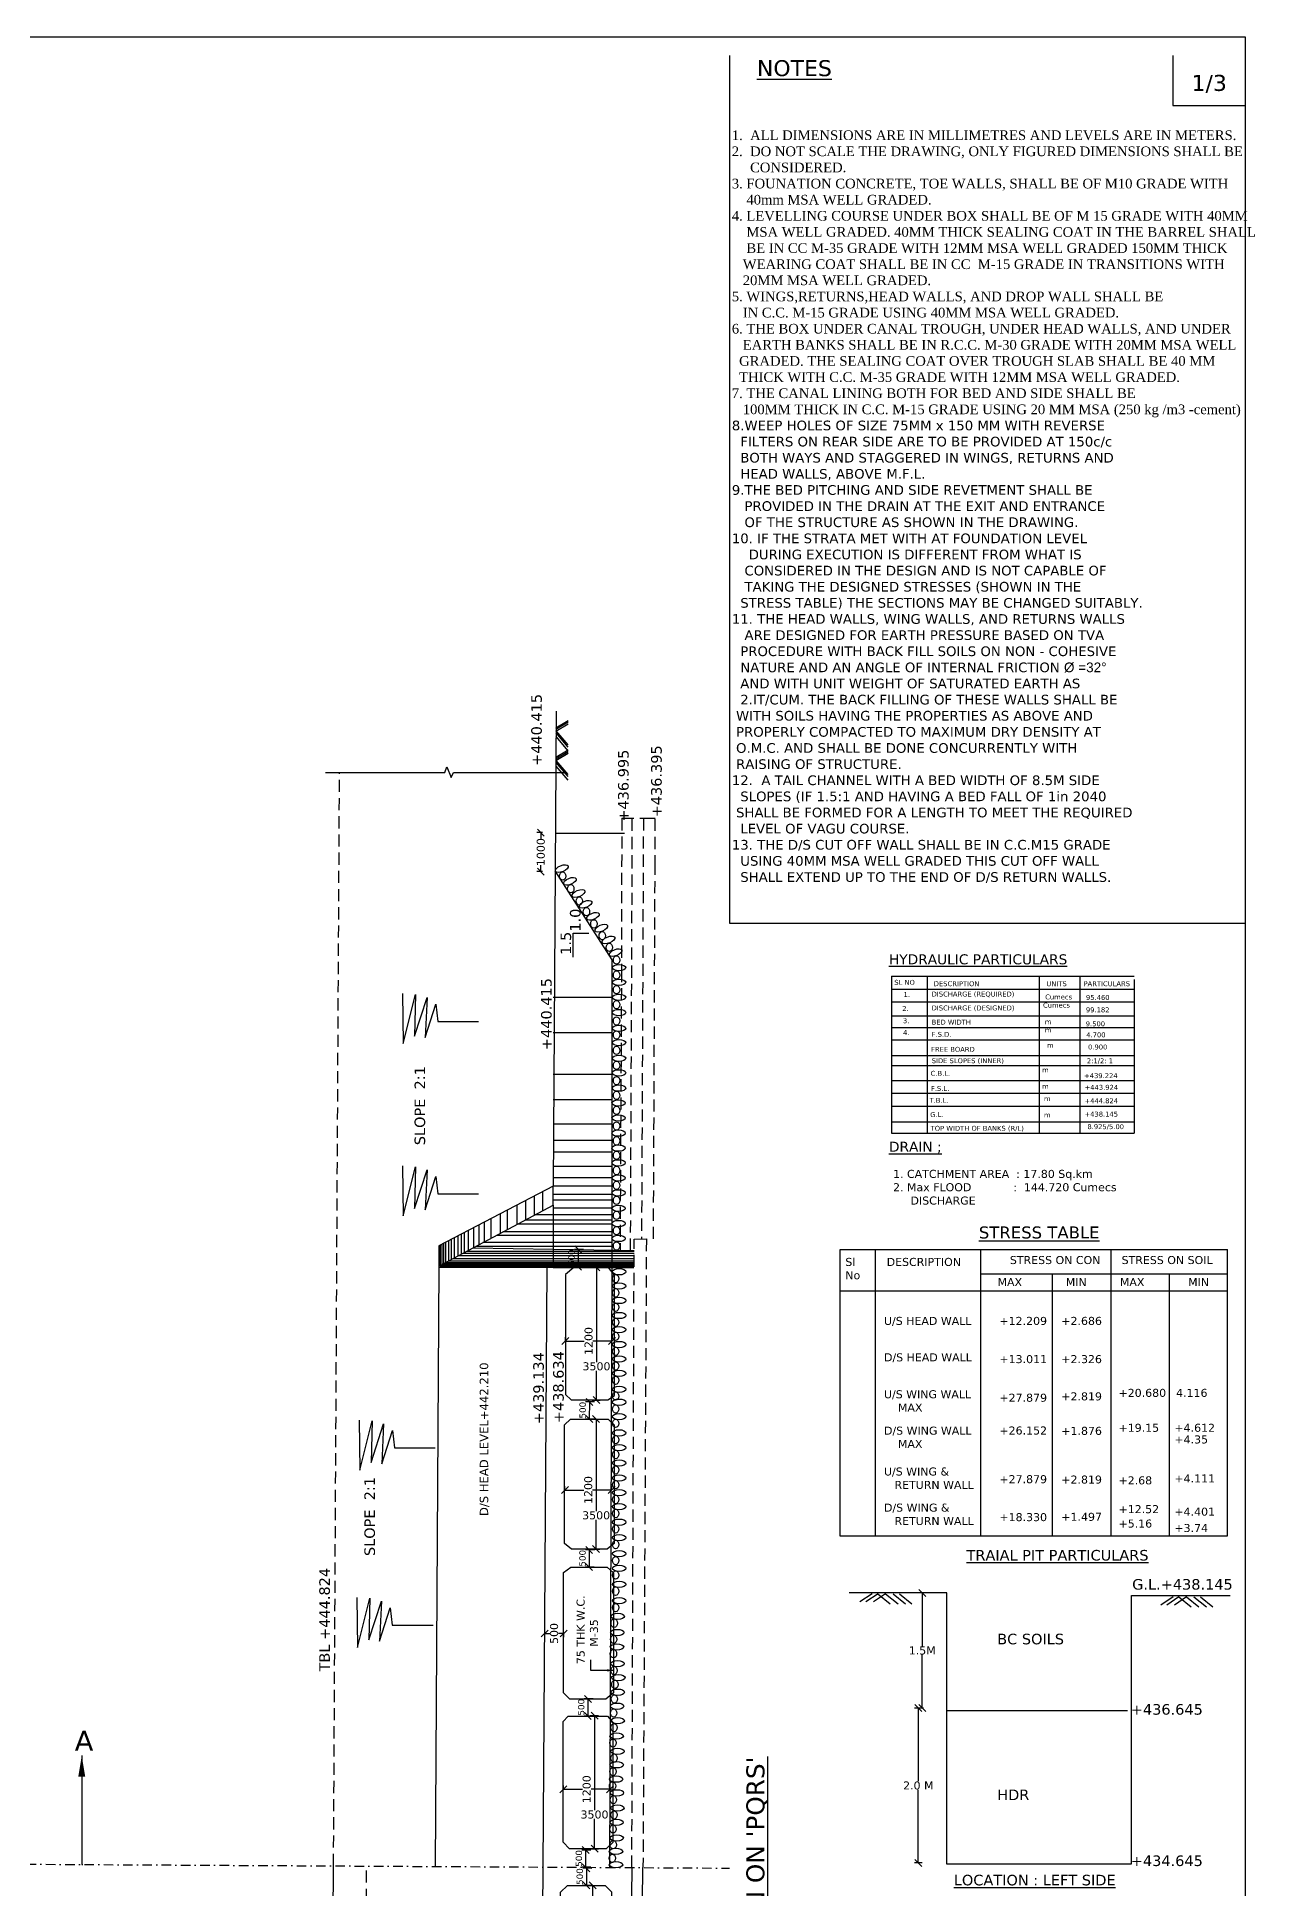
# Model space of a CAD drawing. Header units: inches. Extents: x 158 to 3095, y 377 to 1940.
# Drawn here: x 2458 to 3095, y 970 to 1940 of the extents above; entities that cross this region are included whole.
import ezdxf

# ---------------------------------------------------------------- set-up
doc = ezdxf.new("R2010")
doc.units = ezdxf.units.IN
doc.header["$MEASUREMENT"] = 0
doc.linetypes.add('DASHDOT', pattern=[1, 0.5, -0.25, 0, -0.25])
doc.linetypes.add('HIDDEN', pattern=[9.525, 6.35, -3.175])
for name, color, linetype in [('DIMENSION', 7, 'Continuous'), ('DRAWING', 50, 'Continuous'), ('TEXT', 7, 'Continuous')]:
    doc.layers.add(name, color=color, linetype=linetype)
doc.styles.get("Standard").update_dxf_attribs({"font": 'verdana.ttf', "height": 4.1875})
doc.dimstyles.get("Standard").update_dxf_attribs({"dimtxt": 4.055, "dimasz": 3.625, "dimexe": 1.9925, "dimexo": 0.0625, "dimgap": 0.09, "dimtad": 0, "dimtih": 1, "dimtoh": 1, "dimdec": 0, "dimzin": 0, "dimdsep": 46, "dimtxsty": 'Standard', "dimblk": 'OBLIQUE', "dimcen": 0.09, "dimadec": 0, "dimazin": 0, "dimtfac": 1, "dimtdec": 0, "dimtofl": 0, "dimtmove": 0, "dimatfit": 3, "dimfxl": 1, "dimtolj": 1, "dimtzin": 0, "dimarcsym": 0})

# ---------------------------------------------------------------- blocks, each defined once
blk = doc.blocks.new('_Oblique')
at = {"color": 0, "linetype": 'ByBlock', "lineweight": -2}
blk.add_line((-0.5, -0.5), (0.5, 0.5), dxfattribs=at)
blk = doc.blocks.new('*D97')
at = {"layer": 'Defpoints', "color": 0, "transparency": 16777216}
for p in [(2722.31, 1523.29), (2721.29, 1502.89), (2722.31, 1502.89)]:
    blk.add_point(p, dxfattribs=at)
at = {"layer": 'DIMENSION', "color": 0, "lineweight": -2, "transparency": 16777216}
for p, q in [((2722.25, 1523.29), (2719.29, 1523.29)), ((2721.29, 1523.29), (2721.29, 1519.92)), ((2722.25, 1502.89), (2719.29, 1502.89)), ((2721.29, 1502.89), (2721.29, 1506.26))]:
    blk.add_line(p, q, dxfattribs=at)
at = {"layer": 'DIMENSION', "color": 0, "lineweight": -2, "transparency": 16777216, "xscale": 3.625, "yscale": 3.625, "zscale": 3.625}
for p, rotation in [((2721.29, 1523.29), 90), ((2721.29, 1502.89), 270)]:
    blk.add_blockref('_Oblique', p, dxfattribs=dict(at, rotation=rotation))
at = {"layer": 'DIMENSION', "color": 0, "transparency": 16777216, "insert": (2721.29, 1513.09), "char_height": 4.188, "attachment_point": 5, "rotation": 90}
blk.add_mtext('\\A1;1000', dxfattribs=at)
blk = doc.blocks.new('*D110')
at = {"layer": 'Defpoints', "color": 0, "transparency": 16777216}
for p in [(2746.05, 972.31), (2748.39, 972.31), (2746.05, 902.69)]:
    blk.add_point(p, dxfattribs=at)
at = {"layer": 'DIMENSION', "color": 0, "lineweight": -2, "transparency": 16777216}
for p, q in [((2746.11, 972.31), (2750.38, 972.31)), ((2748.39, 972.31), (2748.39, 922.82)), ((2748.39, 902.69), (2748.39, 918.28)), ((2746.11, 902.69), (2750.38, 902.69))]:
    blk.add_line(p, q, dxfattribs=at)
at = {"layer": 'DIMENSION', "color": 0, "lineweight": -2, "transparency": 16777216, "xscale": 3.625, "yscale": 3.625, "zscale": 3.625}
for p, rotation in [((2748.39, 972.31), 90), ((2748.39, 902.69), 270)]:
    blk.add_blockref('_Oblique', p, dxfattribs=dict(at, rotation=rotation))
at = {"layer": 'DIMENSION', "color": 0, "transparency": 16777216, "insert": (2748.39, 920.55), "char_height": 4.188, "attachment_point": 5}
blk.add_mtext('\\A1;3500', dxfattribs=at)
blk = doc.blocks.new('*D111')
at = {"layer": 'Defpoints', "color": 0, "transparency": 16777216}
for p in [(2733.11, 1022.67), (2757.49, 1022.67), (2757.49, 1022.67)]:
    blk.add_point(p, dxfattribs=at)
at = {"layer": 'DIMENSION', "color": 0, "lineweight": -2, "transparency": 16777216}
for p, q in [((2733.11, 1022.73), (2733.11, 1024.66)), ((2733.11, 1022.67), (2743.03, 1022.67)), ((2757.49, 1022.67), (2747.57, 1022.67)), ((2757.49, 1022.73), (2757.49, 1024.66))]:
    blk.add_line(p, q, dxfattribs=at)
at = {"layer": 'DIMENSION', "color": 0, "lineweight": -2, "transparency": 16777216, "xscale": 3.625, "yscale": 3.625, "zscale": 3.625, "rotation": 180}
blk.add_blockref('_Oblique', (2733.11, 1022.67), dxfattribs=at)
at = {"layer": 'DIMENSION', "color": 0, "lineweight": -2, "transparency": 16777216, "xscale": 3.625, "yscale": 3.625, "zscale": 3.625}
blk.add_blockref('_Oblique', (2757.49, 1022.67), dxfattribs=at)
at = {"layer": 'DIMENSION', "color": 0, "transparency": 16777216, "insert": (2745.3, 1022.67), "char_height": 4.188, "attachment_point": 5, "rotation": 90}
blk.add_mtext('\\A1;1200', dxfattribs=at)
blk = doc.blocks.new('*D112')
at = {"layer": 'Defpoints', "color": 0, "transparency": 16777216}
for p in [(2747.07, 1061.17), (2749.41, 1061.17), (2747.07, 991.55)]:
    blk.add_point(p, dxfattribs=at)
at = {"layer": 'DIMENSION', "color": 0, "lineweight": -2, "transparency": 16777216}
for p, q in [((2747.13, 1061.17), (2751.4, 1061.17)), ((2749.41, 1061.17), (2749.41, 1011.68)), ((2749.41, 991.55), (2749.41, 1007.14)), ((2747.13, 991.55), (2751.4, 991.55))]:
    blk.add_line(p, q, dxfattribs=at)
at = {"layer": 'DIMENSION', "color": 0, "lineweight": -2, "transparency": 16777216, "xscale": 3.625, "yscale": 3.625, "zscale": 3.625}
for p, rotation in [((2749.41, 1061.17), 90), ((2749.41, 991.55), 270)]:
    blk.add_blockref('_Oblique', p, dxfattribs=dict(at, rotation=rotation))
at = {"layer": 'DIMENSION', "color": 0, "transparency": 16777216, "insert": (2749.41, 1009.41), "char_height": 4.188, "attachment_point": 5}
blk.add_mtext('\\A1;3500', dxfattribs=at)
blk = doc.blocks.new('*D113')
at = {"layer": 'Defpoints', "color": 0, "transparency": 16777216}
for p in [(2723.3, 1104.6), (2723.3, 1104.17), (2733.21, 1104.6)]:
    blk.add_point(p, dxfattribs=at)
at = {"layer": 'DIMENSION', "color": 0, "lineweight": -2, "transparency": 16777216}
for p, q in [((2723.3, 1104.53), (2723.3, 1102.17)), ((2723.3, 1104.17), (2725.98, 1104.17)), ((2733.21, 1104.17), (2730.52, 1104.17)), ((2733.21, 1104.53), (2733.21, 1102.17))]:
    blk.add_line(p, q, dxfattribs=at)
at = {"layer": 'DIMENSION', "color": 0, "lineweight": -2, "transparency": 16777216, "xscale": 3.625, "yscale": 3.625, "zscale": 3.625, "rotation": 180}
blk.add_blockref('_Oblique', (2723.3, 1104.17), dxfattribs=at)
at = {"layer": 'DIMENSION', "color": 0, "lineweight": -2, "transparency": 16777216, "xscale": 3.625, "yscale": 3.625, "zscale": 3.625}
blk.add_blockref('_Oblique', (2733.21, 1104.17), dxfattribs=at)
at = {"layer": 'DIMENSION', "color": 0, "transparency": 16777216, "insert": (2728.25, 1104.17), "char_height": 4.188, "attachment_point": 5, "rotation": 90}
blk.add_mtext('\\A1;500', dxfattribs=at)
blk = doc.blocks.new('*D114')
at = {"layer": 'Defpoints', "color": 0, "transparency": 16777216}
for p in [(2733.95, 1179.25), (2758.33, 1179.25), (2758.33, 1179.25)]:
    blk.add_point(p, dxfattribs=at)
at = {"layer": 'DIMENSION', "color": 0, "lineweight": -2, "transparency": 16777216}
for p, q in [((2733.95, 1179.31), (2733.95, 1181.24)), ((2733.95, 1179.25), (2743.87, 1179.25)), ((2758.33, 1179.25), (2748.41, 1179.25)), ((2758.33, 1179.31), (2758.33, 1181.24))]:
    blk.add_line(p, q, dxfattribs=at)
at = {"layer": 'DIMENSION', "color": 0, "lineweight": -2, "transparency": 16777216, "xscale": 3.625, "yscale": 3.625, "zscale": 3.625, "rotation": 180}
blk.add_blockref('_Oblique', (2733.95, 1179.25), dxfattribs=at)
at = {"layer": 'DIMENSION', "color": 0, "lineweight": -2, "transparency": 16777216, "xscale": 3.625, "yscale": 3.625, "zscale": 3.625}
blk.add_blockref('_Oblique', (2758.33, 1179.25), dxfattribs=at)
at = {"layer": 'DIMENSION', "color": 0, "transparency": 16777216, "insert": (2746.14, 1179.25), "char_height": 4.188, "attachment_point": 5, "rotation": 90}
blk.add_mtext('\\A1;1200', dxfattribs=at)
blk = doc.blocks.new('*D115')
at = {"layer": 'Defpoints', "color": 0, "transparency": 16777216}
for p in [(2747.9, 1216.38), (2750.24, 1216.38), (2747.9, 1148.37)]:
    blk.add_point(p, dxfattribs=at)
at = {"layer": 'DIMENSION', "color": 0, "lineweight": -2, "transparency": 16777216}
for p, q in [((2747.97, 1216.38), (2752.24, 1216.38)), ((2750.24, 1216.38), (2750.24, 1168.27)), ((2750.24, 1148.37), (2750.24, 1163.72)), ((2747.97, 1148.37), (2752.24, 1148.37))]:
    blk.add_line(p, q, dxfattribs=at)
at = {"layer": 'DIMENSION', "color": 0, "lineweight": -2, "transparency": 16777216, "xscale": 3.625, "yscale": 3.625, "zscale": 3.625}
for p, rotation in [((2750.24, 1216.38), 90), ((2750.24, 1148.37), 270)]:
    blk.add_blockref('_Oblique', p, dxfattribs=dict(at, rotation=rotation))
at = {"layer": 'DIMENSION', "color": 0, "transparency": 16777216, "insert": (2750.24, 1165.99), "char_height": 4.188, "attachment_point": 5}
blk.add_mtext('\\A1;3500', dxfattribs=at)
blk = doc.blocks.new('*D116')
at = {"layer": 'Defpoints', "color": 0, "transparency": 16777216}
for p in [(2734.13, 1257.23), (2758.51, 1257.23), (2758.51, 1257.23)]:
    blk.add_point(p, dxfattribs=at)
at = {"layer": 'DIMENSION', "color": 0, "lineweight": -2, "transparency": 16777216}
for p, q in [((2734.13, 1257.29), (2734.13, 1259.22)), ((2734.13, 1257.23), (2744.05, 1257.23)), ((2758.51, 1257.23), (2748.59, 1257.23)), ((2758.51, 1257.29), (2758.51, 1259.22))]:
    blk.add_line(p, q, dxfattribs=at)
at = {"layer": 'DIMENSION', "color": 0, "lineweight": -2, "transparency": 16777216, "xscale": 3.625, "yscale": 3.625, "zscale": 3.625, "rotation": 180}
blk.add_blockref('_Oblique', (2734.13, 1257.23), dxfattribs=at)
at = {"layer": 'DIMENSION', "color": 0, "lineweight": -2, "transparency": 16777216, "xscale": 3.625, "yscale": 3.625, "zscale": 3.625}
blk.add_blockref('_Oblique', (2758.51, 1257.23), dxfattribs=at)
at = {"layer": 'DIMENSION', "color": 0, "transparency": 16777216, "insert": (2746.32, 1257.23), "char_height": 4.188, "attachment_point": 5, "rotation": 90}
blk.add_mtext('\\A1;1200', dxfattribs=at)
blk = doc.blocks.new('*D117')
at = {"layer": 'Defpoints', "color": 0, "transparency": 16777216}
for p in [(2748.08, 1295.71), (2750.42, 1295.71), (2748.08, 1226.35)]:
    blk.add_point(p, dxfattribs=at)
at = {"layer": 'DIMENSION', "color": 0, "lineweight": -2, "transparency": 16777216}
for p, q in [((2748.14, 1295.71), (2752.42, 1295.71)), ((2750.42, 1295.71), (2750.42, 1246.24)), ((2750.42, 1226.35), (2750.42, 1241.7)), ((2748.14, 1226.35), (2752.42, 1226.35))]:
    blk.add_line(p, q, dxfattribs=at)
at = {"layer": 'DIMENSION', "color": 0, "lineweight": -2, "transparency": 16777216, "xscale": 3.625, "yscale": 3.625, "zscale": 3.625}
for p, rotation in [((2750.42, 1295.71), 90), ((2750.42, 1226.35), 270)]:
    blk.add_blockref('_Oblique', p, dxfattribs=dict(at, rotation=rotation))
at = {"layer": 'DIMENSION', "color": 0, "transparency": 16777216, "insert": (2750.42, 1243.97), "char_height": 4.188, "attachment_point": 5}
blk.add_mtext('\\A1;3500', dxfattribs=at)
blk = doc.blocks.new('*D122')
at = {"layer": 'Defpoints', "color": 0, "transparency": 16777216}
for p in [(2921.59, 1125.36), (2920.89, 1065.11), (2921.59, 1065.11)]:
    blk.add_point(p, dxfattribs=at)
at = {"layer": 'DIMENSION', "color": 0, "lineweight": -2, "transparency": 16777216}
for p, q in [((2921.53, 1125.36), (2918.9, 1125.36)), ((2920.89, 1125.36), (2920.89, 1097.47)), ((2920.89, 1065.11), (2920.89, 1093)), ((2921.53, 1065.11), (2918.9, 1065.11))]:
    blk.add_line(p, q, dxfattribs=at)
at = {"layer": 'DIMENSION', "color": 0, "lineweight": -2, "transparency": 16777216, "xscale": 3.625, "yscale": 3.625, "zscale": 3.625}
for p, rotation in [((2920.89, 1125.36), 90), ((2920.89, 1065.11), 270)]:
    blk.add_blockref('_Oblique', p, dxfattribs=dict(at, rotation=rotation))
at = {"layer": 'DIMENSION', "color": 0, "transparency": 16777216, "insert": (2920.89, 1095.24), "char_height": 4.188, "attachment_point": 5}
blk.add_mtext('\\A1;1.5M', dxfattribs=at)
blk = doc.blocks.new('*D123')
at = {"layer": 'Defpoints', "color": 0, "transparency": 16777216}
for p in [(2920.89, 1065.11), (2918.84, 984.09), (2920.89, 984.09)]:
    blk.add_point(p, dxfattribs=at)
at = {"layer": 'DIMENSION', "color": 0, "lineweight": -2, "transparency": 16777216}
for p, q in [((2920.83, 1065.11), (2916.85, 1065.11)), ((2918.84, 1065.11), (2918.84, 1026.87)), ((2918.84, 984.09), (2918.84, 1022.33)), ((2920.83, 984.09), (2916.85, 984.09))]:
    blk.add_line(p, q, dxfattribs=at)
at = {"layer": 'DIMENSION', "color": 0, "lineweight": -2, "transparency": 16777216, "xscale": 3.625, "yscale": 3.625, "zscale": 3.625}
for p, rotation in [((2918.84, 1065.11), 90), ((2918.84, 984.09), 270)]:
    blk.add_blockref('_Oblique', p, dxfattribs=dict(at, rotation=rotation))
at = {"layer": 'DIMENSION', "color": 0, "transparency": 16777216, "insert": (2918.84, 1024.6), "char_height": 4.188, "attachment_point": 5}
blk.add_mtext('\\A1;2.0 M', dxfattribs=at)

msp = doc.modelspace()

# ---------------------------------------------------------------- linework, layer by layer
at = {"layer": 'DIMENSION'}
for p, q in [((2743.57, 1305.12), (2738.85, 1305.16)), ((2740.85, 1305.14), (2740.77, 1296.18)), ((2877.98, 1155.11), (2877.98, 1305.11)), ((2877.98, 1305.11), (3080.67, 1305.11)), ((3080.51, 1305.11), (3080.51, 1155.11)), ((2743.49, 1296.16), (2738.78, 1296.2)), ((2951.39, 1292.33), (3080.67, 1292.33)), ((2877.78, 1283.51), (3080.3, 1283.51)), ((2749.46, 1225.34), (2744.75, 1225.38)), ((2746.74, 1225.36), (2746.66, 1216.41)), ((2749.38, 1216.38), (2744.67, 1216.42)), ((3080.51, 1155.11), (2877.98, 1155.11)), ((2749.33, 1147.85), (2744.62, 1147.89)), ((2746.62, 1148.37), (2746.54, 1138.91)), ((2749.26, 1138.89), (2744.55, 1138.93)), ((2748.69, 1069.89), (2743.97, 1069.93)), ((2745.97, 1069.92), (2745.89, 1060.96)), ((2748.61, 1060.93), (2743.9, 1060.97)), ((2747.47, 990.77), (2742.75, 990.81)), ((2744.74, 990.8), (2744.67, 981.84)), ((2747.39, 981.81), (2742.68, 981.85)), ((2747.93, 981.26), (2743.22, 981.3)), ((2745.21, 981.29), (2745.13, 972.33)), ((2747.85, 972.31), (2743.14, 972.35))]:
    msp.add_line(p, q, dxfattribs=at)
at = {"layer": 'DIMENSION', "ltscale": 0.02}
for points in [[(2904.72, 1448.21), (3031.75, 1448.21)], [(2904.72, 1448.21), (2904.72, 1365.95)], [(2923.45, 1448.21), (2923.45, 1365.95)], [(2982.02, 1448.21), (2982.02, 1365.57)], [(3003.39, 1447.68), (3003.39, 1365.57)], [(3031.77, 1446.35), (3031.77, 1365.95)], [(2904.72, 1441.3), (3031.74, 1441.3)], [(2904.72, 1434.76), (3031.73, 1434.76)], [(2904.72, 1427.48), (3031.72, 1427.48)], [(2904.72, 1421.32), (3031.71, 1421.32)], [(2904.72, 1414.79), (3031.7, 1414.79)], [(2904.72, 1406.69), (3031.69, 1406.69)], [(2904.72, 1401.46), (3031.68, 1401.46)], [(2904.72, 1393.62), (3031.67, 1393.62)], [(2904.72, 1386.9), (3031.66, 1386.9)], [(2904.72, 1380.18), (3031.65, 1380.18)], [(2904.72, 1371.92), (3031.63, 1371.92)], [(2904.72, 1365.95), (3031.77, 1365.95)]]:
    msp.add_lwpolyline(points, dxfattribs=at)
at = {"layer": 'DIMENSION'}
for points in [[(2896.24, 1305.11), (2896.24, 1155.11)], [(2951.39, 1305.11), (2951.39, 1155.11)], [(3019.58, 1305.11), (3019.58, 1155.11)], [(2988.9, 1292.33), (2988.9, 1155.11)], [(3050.06, 1292.33), (3050.06, 1155.11)]]:
    msp.add_lwpolyline(points, dxfattribs=at)
at = {"layer": 'DRAWING'}
msp.add_lwpolyline([(3090.11, 1939.61), (157.88, 1939.61), (157.88, 376.88), (3090.11, 376.88)], close=True, dxfattribs=at)
for points in [[(2820.02, 1930.01), (2820.02, 1475.9), (3090.11, 1475.9)], [(3051.98, 1930.01), (3051.98, 1903.73), (3090.11, 1903.73)], [(2729.4, 1586.91), (2727.68, 1338.34), (2667.99, 1306.96), (2667.99, 1296.45)], [(2729.22, 1578.16), (2735.66, 1582)], [(2729.22, 1577.36), (2735.66, 1581.21)], [(2729.22, 1576.44), (2735.66, 1580.29)], [(2729.14, 1576.54), (2735.46, 1569.14)], [(2729.14, 1575.47), (2735.46, 1568.07)], [(2729.14, 1573.51), (2735.46, 1566.11)], [(2729.14, 1561.07), (2735.46, 1553.67)], [(2729.22, 1562.69), (2735.66, 1566.54)], [(2729.22, 1561.89), (2735.66, 1565.74)], [(2729.22, 1560.97), (2735.66, 1564.82)], [(2608.65, 1554.74), (2670.04, 1554.74), (2671.14, 1554.74), (2672.17, 1557.65), (2674.36, 1552.14), (2675.61, 1554.74), (2734.75, 1554.74)], [(2729.14, 1560), (2735.46, 1552.6)], [(2729.14, 1558.04), (2735.46, 1550.64)], [(2728.96, 1522.91), (2765.13, 1522.91)], [(2774.98, 1530.82), (2781.09, 1530.82)], [(2727.68, 1295.71), (2758.7, 1295.71), (2758.7, 1456.76), (2728.83, 1503.25)], [(2738.17, 1458.11), (2738.17, 1470.59), (2746.43, 1470.59)], [(2648.93, 1439.04), (2649.2, 1412.88), (2655.68, 1438.62), (2655.13, 1416.74), (2661.75, 1436.97), (2660.78, 1416.05), (2666.29, 1433.53), (2667.4, 1424.44), (2688.76, 1424.44)], [(2758.34, 1437.01), (2727.68, 1437.01)], [(2758.34, 1418.58), (2727.68, 1418.58)], [(2758.7, 1396.62), (2727.68, 1396.62)], [(2758.34, 1383.36), (2727.68, 1383.36)], [(2758.34, 1370.74), (2727.68, 1370.74)], [(2758.34, 1362.21), (2727.68, 1362.21)], [(2648.93, 1348.86), (2649.2, 1322.7), (2655.68, 1348.44), (2655.13, 1326.56), (2661.75, 1346.79), (2660.78, 1325.87), (2666.29, 1343.35), (2667.4, 1334.27), (2688.76, 1334.27)], [(2758.34, 1356.08), (2727.68, 1356.08)], [(2758.34, 1348.47), (2727.68, 1348.47)], [(2667.99, 1296.45), (2727.68, 1328.34), (2727.68, 1338.34)], [(2758.34, 1342.55), (2727.68, 1342.55)], [(2758.34, 1338.33), (2727.68, 1338.33)], [(2727.68, 1328.34), (2727.68, 1295.71), (2667.99, 1295.71)], [(2708.74, 1328.38), (2708.74, 1318.22)], [(2713.31, 1330.78), (2713.31, 1320.66)], [(2717.87, 1333.18), (2717.87, 1323.1)], [(2722.1, 1335.4), (2722.1, 1325.36)], [(2758.34, 1333.82), (2727.68, 1333.82)], [(2758.34, 1330.88), (2727.68, 1330.88)], [(2691.72, 1319.44), (2691.72, 1309.13)], [(2695.2, 1321.26), (2695.2, 1310.98)], [(2700.07, 1323.82), (2700.07, 1313.59)], [(2703.72, 1325.74), (2703.72, 1315.54)], [(2758.34, 1318.42), (2709.11, 1318.42)], [(2758.34, 1320.43), (2712.88, 1320.43)], [(2758.34, 1323.22), (2718.09, 1323.22)], [(2758.34, 1326.7), (2727.68, 1326.7)], [(2671.43, 1308.77), (2671.43, 1298.29)], [(2672.95, 1309.57), (2672.95, 1299.1)], [(2674.42, 1310.35), (2674.42, 1299.89)], [(2675.97, 1311.16), (2675.97, 1300.71)], [(2677.85, 1312.15), (2677.85, 1301.72)], [(2679.66, 1313.1), (2679.66, 1302.68)], [(2681.11, 1313.86), (2681.11, 1303.46)], [(2683.24, 1314.98), (2683.24, 1304.59)], [(2686.05, 1316.46), (2686.05, 1306.1)], [(2688.83, 1317.92), (2688.83, 1307.58)], [(2758.34, 1308.73), (2690.97, 1308.73)], [(2758.34, 1312.52), (2698.08, 1312.52)], [(2758.34, 1314.32), (2701.44, 1314.32)], [(2668.55, 1307.26), (2668.55, 1296.75)], [(2669.46, 1307.73), (2669.46, 1297.23)], [(2670.29, 1308.17), (2670.29, 1297.68)], [(2673.26, 1299.26), (2770.1, 1299.26)], [(2675.37, 1300.39), (2770.1, 1300.39)], [(2678.42, 1302.02), (2770.1, 1302.02)], [(2680.66, 1303.22), (2770.1, 1303.22)], [(2682.58, 1304.24), (2770.1, 1304.24)], [(2685.76, 1305.94), (2770.13, 1304.6)], [(2758.34, 1306.73), (2687.23, 1306.73)], [(2667.99, 1296.45), (2666.01, 982.25)], [(2668.55, 1296.33), (2770.1, 1296.33)], [(2668.86, 1296.91), (2770.1, 1296.91)], [(2670.21, 1297.63), (2770.1, 1297.63)], [(2671.48, 1298.31), (2770.1, 1298.31)], [(2720.13, 659.03), (2722.56, 981.81), (2724.54, 1295.71)], [(2738.51, 1295.71), (2734.21, 1292.01), (2734.21, 1229.22), (2737.14, 1226.36), (2756.38, 1226.36), (2759.9, 1228.78), (2759.9, 1291.77), (2756.78, 1295.71)], [(2757.34, 981.74), (2758.7, 1295.71)], [(2758.7, 1295.71), (2769.93, 1295.71)], [(2626.25, 1215.87), (2626.52, 1189.71), (2633, 1215.46), (2632.45, 1193.57), (2639.06, 1213.81), (2638.1, 1192.88), (2643.61, 1210.36), (2644.72, 1201.28), (2666.08, 1201.28)], [(2736.81, 1216.38), (2756.57, 1216.38), (2759.65, 1213.3), (2759.65, 1151.19), (2756.1, 1148.37), (2737.3, 1148.37), (2733.69, 1151.26), (2733.69, 1213.28), (2736.81, 1216.38)], [(2737.07, 1138.89), (2756.05, 1138.89), (2759.39, 1135.84), (2759.39, 1073.04), (2755.28, 1069.76), (2736.48, 1069.76), (2733.21, 1073.18), (2733.21, 1136.02), (2737.07, 1138.89)], [(2933.71, 983.71), (2933.71, 1125.39), (2882.58, 1125.39)], [(2894.66, 1124.95), (2888.26, 1120.65)], [(2897.75, 1124.95), (2891.35, 1120.65)], [(2901.74, 1124.95), (2895.34, 1120.65)], [(2897.67, 1124.95), (2904.18, 1119.67)], [(2901.72, 1124.95), (2908.22, 1119.67)], [(2905.59, 1124.95), (2912.09, 1119.67)], [(2908.96, 1124.95), (2915.46, 1119.67)], [(2625.11, 1123.07), (2625.38, 1096.92), (2631.86, 1122.66), (2631.31, 1100.77), (2637.92, 1121.01), (2636.96, 1100.08), (2642.47, 1117.57), (2643.57, 1108.48), (2664.93, 1108.48)], [(2933.65, 983.69), (3030.31, 983.69), (3030.31, 1064.17), (3030.31, 1124.08), (3082, 1124.08)], [(3052.14, 1123.37), (3045.74, 1119.07)], [(3055.23, 1123.37), (3048.83, 1119.07)], [(3059.21, 1123.37), (3052.81, 1119.07)], [(3055.15, 1123.37), (3061.65, 1118.09)], [(3059.2, 1123.37), (3065.7, 1118.09)], [(3063.07, 1123.37), (3069.57, 1118.09)], [(3066.43, 1123.37), (3072.93, 1118.09)], [(2735.64, 1060.93), (2756.19, 1060.93), (2758.94, 1057.62), (2758.94, 994.73), (2755.41, 991.55), (2736.38, 991.55), (2732.93, 994.91), (2732.93, 1058.08), (2735.64, 1060.93)], [(2933.71, 1063.79), (3028.21, 1063.79)], [(2610.33, 600.75), (2612.85, 982.57)], [(2768.94, 981.68), (2767.55, 863.64), (2766.23, 652.57)], [(2766.23, 652.57), (2772.39, 652.57), (2773.37, 839.06), (2774.76, 981.65)], [(2735.27, 972.31), (2755.04, 972.31), (2758.24, 969.03), (2758.24, 906.22), (2754.51, 902.62), (2735.67, 902.62), (2731.62, 906.12), (2731.62, 968.84), (2735.27, 972.31)]]:
    msp.add_lwpolyline(points, dxfattribs=at)
at = {"layer": 'DRAWING', "linetype": 'HIDDEN'}
for points in [[(2612.85, 982.57), (2615.96, 1554.62)], [(2763.65, 1530.82), (2763.51, 1451.36), (2762.74, 1304.71)], [(2763.65, 1530.82), (2774.98, 1530.82), (2774, 1310.6)], [(2768.25, 1304.47), (2769.1, 1505.17), (2769.1, 1530.82)], [(2780.27, 1310.63), (2781.09, 1505.17), (2781.09, 1530.82)], [(2768.94, 981.68), (2770.15, 1310.56), (2776.53, 1310.63), (2774.76, 981.65)], [(2628.23, 659.48), (2630.16, 982.45)]]:
    msp.add_lwpolyline(points, dxfattribs=at)
at = {"layer": 'DRAWING', "linetype": 'DASHDOT', "ltscale": 10}
msp.add_lwpolyline([(203.41, 988.7), (553.8, 988.49), (1457.38, 987.85), (2179.49, 984.97), (2819.95, 981.39)], dxfattribs=at)
at = {"layer": 'DRAWING'}
for centre, major_axis, ratio in [((2732.3, 1504.45), (-3.25, -1.37), 0.469958), ((2732.78, 1500.51), (0, 2.19), 0.754395), ((2736.52, 1497.8), (-3.25, -1.37), 0.469958), ((2737, 1493.87), (0, 2.19), 0.754395), ((2741.02, 1491.44), (-3.25, -1.37), 0.469958), ((2741.5, 1487.5), (0, 2.19), 0.754395), ((2744.71, 1485.78), (-3.25, -1.37), 0.469958), ((2745.19, 1481.84), (0, 2.19), 0.754395), ((2748.57, 1479.47), (-3.25, -1.37), 0.469958), ((2749.06, 1475.53), (0, 2.19), 0.754395), ((2752.95, 1473.27), (-3.25, -1.37), 0.469958), ((2753.44, 1469.33), (0, 2.19), 0.754395), ((2756.71, 1467.12), (-3.25, -1.37), 0.469958), ((2757.19, 1463.18), (0, 2.19), 0.754395), ((2760.44, 1460.49), (-3.25, -1.37), 0.469958), ((2762.22, 1452.61), (-3.52, 0), 0.469958), ((2760.93, 1456.56), (0, 2.19), 0.754395), ((2762.22, 1444.96), (-3.52, 0), 0.469958), ((2760.93, 1448.71), (0, 2.19), 0.754395), ((2762.22, 1437.08), (-3.52, 0), 0.469958), ((2760.93, 1441.06), (0, 2.19), 0.754395), ((2760.93, 1433.26), (0, 2.19), 0.754395), ((2762.22, 1429.11), (-3.52, 0), 0.469958), ((2760.93, 1424.73), (0, 2.19), 0.754395), ((2762.22, 1420.82), (-3.52, 0), 0.469958), ((2762.22, 1413.4), (-3.52, 0), 0.469958), ((2760.93, 1417.43), (0, 2.19), 0.754395), ((2762.22, 1405.18), (-3.52, 0), 0.469958), ((2760.93, 1409.3), (0, 2.19), 0.754395), ((2762.22, 1397.56), (-3.52, 0), 0.469958), ((2760.93, 1401.43), (0, 2.19), 0.754395), ((2760.93, 1393.54), (0, 2.19), 0.754395), ((2762.22, 1389.58), (-3.52, 0), 0.469958), ((2760.93, 1385.78), (0, 2.19), 0.754395), ((2761.98, 1381.82), (-3.52, 0), 0.469958), ((2760.93, 1377.91), (0, 2.19), 0.754395), ((2761.98, 1373.96), (-3.52, 0), 0.469958), ((2761.98, 1366), (-3.52, 0), 0.469958), ((2760.93, 1369.79), (0, 2.19), 0.754395), ((2761.98, 1358.18), (-3.52, 0), 0.469958), ((2760.93, 1361.99), (0, 2.19), 0.754395), ((2761.98, 1350.45), (-3.52, 0), 0.469958), ((2760.93, 1354.33), (0, 2.19), 0.754395), ((2760.93, 1346.45), (0, 2.19), 0.754395), ((2761.98, 1342.55), (-3.52, 0), 0.469958), ((2760.93, 1338.68), (0, 2.19), 0.754395), ((2761.98, 1334.76), (-3.52, 0), 0.469958), ((2761.98, 1326.64), (-3.52, 0), 0.469958), ((2760.93, 1330.78), (0, 2.19), 0.754395), ((2761.98, 1318.69), (-3.52, 0), 0.469958), ((2760.93, 1322.96), (0, 2.19), 0.754395), ((2761.98, 1310.89), (-3.52, 0), 0.469958), ((2760.93, 1314.92), (0, 2.19), 0.754395), ((2760.93, 1306.98), (0, 2.19), 0.754395), ((2762.29, 1293.47), (-3.52, 0), 0.469958), ((2760.45, 1289.9), (0, 2.19), 0.754395), ((2762.29, 1286.01), (-3.52, 0), 0.469958), ((2762.29, 1278.45), (-3.52, 0), 0.469958), ((2760.45, 1282.44), (0, 2.19), 0.754395), ((2762.29, 1270.58), (-3.52, 0), 0.469958), ((2760.45, 1274.88), (0, 2.19), 0.754395), ((2762.29, 1263.2), (-3.52, 0), 0.469958), ((2760.45, 1267.01), (0, 2.19), 0.754395), ((2760.45, 1259.63), (0, 2.19), 0.754395), ((2762.29, 1255.38), (-3.52, 0), 0.469958), ((2760.45, 1251.82), (0, 2.19), 0.754395), ((2762.29, 1247.77), (-3.52, 0), 0.469958), ((2762.29, 1240.27), (-3.52, 0), 0.469958), ((2760.45, 1244.21), (0, 2.19), 0.754395), ((2762.29, 1231.96), (-3.52, 0), 0.469958), ((2760.45, 1236.7), (0, 2.19), 0.754395), ((2762.29, 1225.21), (-3.52, 0), 0.469958), ((2760.45, 1228.39), (0, 2.19), 0.754395), ((2760.45, 1221.64), (0, 2.19), 0.754395), ((2762.29, 1217.68), (-3.52, 0), 0.469958), ((2760.45, 1214.12), (0, 2.19), 0.754395), ((2762.29, 1209.14), (-3.52, 0), 0.469958), ((2762.29, 1201.4), (-3.52, 0), 0.469958), ((2760.45, 1205.57), (0, 2.19), 0.754395), ((2762.29, 1193.35), (-3.52, 0), 0.469958), ((2760.45, 1197.83), (0, 2.19), 0.754395), ((2762.29, 1185.55), (-3.52, 0), 0.469958), ((2760.45, 1189.78), (0, 2.19), 0.754395), ((2760.45, 1181.98), (0, 2.19), 0.754395), ((2762.29, 1177.85), (-3.52, 0), 0.469958), ((2760.45, 1174.28), (0, 2.19), 0.754395), ((2762.29, 1170.54), (-3.52, 0), 0.469958), ((2762.29, 1162.42), (-3.52, 0), 0.469958), ((2760.45, 1166.97), (0, 2.19), 0.754395), ((2762.29, 1154.31), (-3.52, 0), 0.469958), ((2760.45, 1158.86), (0, 2.19), 0.754395), ((2762.29, 1145.92), (-3.52, 0), 0.469958), ((2760.45, 1150.74), (0, 2.19), 0.754395), ((2760.45, 1142.35), (0, 2.19), 0.754395), ((2762.29, 1138.31), (-3.52, 0), 0.469958), ((2760.45, 1134.74), (0, 2.19), 0.754395), ((2762.29, 1129.89), (-3.52, 0), 0.469958), ((2760.45, 1126.32), (0, 2.19), 0.754395), ((2761.56, 1113.14), (-3.52, 0), 0.469958), ((2762.29, 1121.31), (-3.52, 0), 0.469958), ((2760.45, 1117.75), (0, 2.19), 0.754395), ((2761.29, 1104.68), (-3.52, 0), 0.469958), ((2759.71, 1109.57), (0, 2.19), 0.754395), ((2761.15, 1097.14), (-3.52, 0), 0.469958), ((2759.31, 1093.58), (0, 2.19), 0.754395), ((2759.45, 1101.11), (0, 2.19), 0.754395), ((2761.42, 1088.38), (-3.52, 0), 0.469958), ((2759.57, 1084.81), (0, 2.19), 0.754395), ((2761.89, 1081.09), (-3.52, 0), 0.469958), ((2760.04, 1077.53), (0, 2.19), 0.754395), ((2761.23, 1066.13), (-3.52, 0), 0.469958), ((2761.57, 1073.46), (-3.52, 0), 0.469958), ((2759.73, 1069.89), (0, 2.19), 0.754395), ((2759.39, 1062.56), (0, 2.19), 0.754395), ((2761.49, 1058.51), (-3.52, 0), 0.469958), ((2759.64, 1054.94), (0, 2.19), 0.754395), ((2760.96, 1050.48), (-3.52, 0), 0.469958), ((2759.11, 1046.92), (0, 2.19), 0.754395), ((2760.96, 1035.45), (-3.52, 0), 0.469958), ((2761.44, 1042.49), (-3.52, 0), 0.469958), ((2759.59, 1038.92), (0, 2.19), 0.754395), ((2760.68, 1027.94), (-3.52, 0), 0.469958), ((2759.11, 1031.89), (0, 2.19), 0.754395), ((2758.84, 1024.37), (0, 2.19), 0.754395), ((2761.12, 1020.76), (-3.52, 0), 0.469958), ((2759.28, 1017.2), (0, 2.19), 0.754395), ((2761.4, 1012.81), (-3.52, 0), 0.469958), ((2759.56, 1009.25), (0, 2.19), 0.754395), ((2760.93, 1005.37), (-3.52, 0), 0.469958), ((2759.09, 1001.81), (0, 2.19), 0.754395), ((2761.02, 997.17), (-3.52, 0), 0.469958), ((2760.61, 990.15), (-3.52, 0), 0.469958), ((2758.77, 986.58), (0, 2.19), 0.754395), ((2759.17, 993.6), (0, 2.19), 0.754395), ((2760.61, 983.18), (-3.52, 0), 0.469958)]:
    msp.add_ellipse(centre, major_axis=major_axis, ratio=ratio, dxfattribs=at)

# ---------------------------------------------------------------- block references
at = {"layer": 'DIMENSION', "xscale": 3.625, "yscale": 3.625, "zscale": 3.625}
for p, rotation in [((2740.85, 1305.14), 89.51164277947396), ((2740.77, 1296.18), 269.511642779474), ((2746.74, 1225.36), 89.51164277947396), ((2746.66, 1216.41), 269.511642779474), ((2746.61, 1147.87), 89.51164277947396), ((2746.54, 1138.91), 269.511642779474), ((2745.97, 1069.92), 89.51164277947396), ((2745.89, 1060.96), 269.511642779474), ((2744.74, 990.8), 89.51164277947396), ((2744.67, 981.84), 269.511642779474), ((2745.21, 981.29), 89.51164277947396), ((2745.13, 972.33), 269.511642779474)]:
    msp.add_blockref('_Oblique', p, dxfattribs=dict(at, rotation=rotation))

# ---------------------------------------------------------------- texts
at = {"layer": 'DIMENSION', "char_height": 3.35, "attachment_point": 5, "rotation": 90}
for insert in [(2737.33, 1300.8), (2743.22, 1221.03), (2743.1, 1143.53), (2742.45, 1065.58), (2741.23, 986.46), (2741.69, 976.95)]:
    msp.add_mtext('\\A1;500', dxfattribs=dict(at, insert=insert))
at = {"layer": 'DRAWING', "insert": (2903.45, 1459.59), "char_height": 5.2344, "width": 162.8472, "attachment_point": 1}
msp.add_mtext('{\\LHYDRAULIC PARTICULARS}', dxfattribs=at)
at = {"layer": 'TEXT', "attachment_point": 1}
for s, insert, char_height, width in [('{\\LNOTES}', (2834.38, 1927.53), 8.375, 69.3947), ('1/3', (3061.8, 1919.8), 8.375, 69.3947), ('{\\fTimes New Roman|b0|i0|c0|p18;1.  ALL DIMENSIONS ARE IN MILLIMETRES AND LEVELS ARE IN METERS. \\P2.  DO NOT SCALE THE DRAWING, ONLY FIGURED DIMENSIONS SHALL BE\\P     CONSIDERED.\\P3. FOUNATION CONCRETE, TOE WALLS, SHALL BE OF M10 GRADE WITH\\P    40mm MSA WELL GRADED.\\P4. LEVELLING COURSE UNDER BOX SHALL BE OF M 15 GRADE WITH 40MM\\P    MSA WELL GRADED. 40MM THICK SEALING COAT IN THE BARREL SHALL\\P    BE IN CC M-35 GRADE WITH 12MM MSA WELL GRADED 150MM THICK\\P   WEARING COAT SHALL BE IN CC  M-15 GRADE IN TRANSITIONS WITH\\P   20MM MSA WELL GRADED.\\P5. WINGS,RETURNS,HEAD WALLS, AND DROP WALL SHALL BE\\P   IN C.C. M-15 GRADE USING 40MM MSA WELL GRADED.\\P6. THE BOX UNDER CANAL TROUGH, UNDER HEAD WALLS, AND UNDER\\P   EARTH BANKS SHALL BE IN R.C.C. M-30 GRADE WITH 20MM MSA WELL\\P  GRADED. THE SEALING COAT OVER TROUGH SLAB SHALL BE 40 MM \\P  THICK WITH C.C. M-35 GRADE WITH 12MM MSA WELL GRADED.\\P7. THE CANAL LINING BOTH FOR BED AND SIDE SHALL BE\\P   100MM THICK IN C.C. M-15 GRADE USING 20 MM MSA (250 kg /m3 -cement)\\P}8.WEEP HOLES OF SIZE 75MM x 150 MM WITH REVERSE\\P  FILTERS ON REAR SIDE ARE TO BE PROVIDED AT 150c/c\\P  BOTH WAYS AND STAGGERED IN WINGS, RETURNS AND\\P  HEAD WALLS, ABOVE M.F.L.\\P9.THE BED PITCHING AND SIDE REVETMENT SHALL BE\\P   PROVIDED IN THE DRAIN AT THE EXIT AND ENTRANCE\\P   OF THE STRUCTURE AS SHOWN IN THE DRAWING.\\P10. IF THE STRATA MET WITH AT FOUNDATION LEVEL\\P    DURING EXECUTION IS DIFFERENT FROM WHAT IS\\P   CONSIDERED IN THE DESIGN AND IS NOT CAPABLE OF \\P   TAKING THE DESIGNED STRESSES (SHOWN IN THE \\P  STRESS TABLE) THE SECTIONS MAY BE CHANGED SUITABLY.\\P11. THE HEAD WALLS, WING WALLS, AND RETURNS WALLS\\P   ARE DESIGNED FOR EARTH PRESSURE BASED ON TVA \\P  PROCEDURE WITH BACK FILL SOILS ON NON - COHESIVE \\P  NATURE AND AN ANGLE OF INTERNAL FRICTION {\\fArial|b0|i0|c0|p32;Ø =32°\\P}  AND WITH UNIT WEIGHT OF SATURATED EARTH AS\\P  2.IT/CUM. THE BACK FILLING OF THESE WALLS SHALL BE\\P WITH SOILS HAVING THE PROPERTIES AS ABOVE AND\\P PROPERLY COMPACTED TO MAXIMUM DRY DENSITY AT\\P O.M.C. AND SHALL BE DONE CONCURRENTLY WITH\\P RAISING OF STRUCTURE.\\P12.  A TAIL CHANNEL WITH A BED WIDTH OF 8.5M SIDE\\P  SLOPES (IF 1.5:1 AND HAVING A BED FALL OF 1in 2040\\P SHALL BE FORMED FOR A LENGTH TO MEET THE REQUIRED\\P  LEVEL OF VAGU COURSE.\\P13. THE D/S CUT OFF WALL SHALL BE IN C.C.M15 GRADE\\P  USING 40MM MSA WELL GRADED THIS CUT OFF WALL\\P  SHALL EXTEND UP TO THE END OF D/S RETURN WALLS. ', (2821.25, 1890.78), 5.0625, 564.1838), (' SL NO', (2905.15, 1446.22), 2.572, 18.9608), (' DESCRIPTION ', (2925.8, 1445.49), 2.5715, 43.8257), ('UNITS', (2985.86, 1445.49), 2.572, 17.0667), ('PARTICULARS', (3005.29, 1445.49), 2.5715, 40.8776), ('1.', (2911.11, 1439.87), 2.572, 3.7962), ('DISCHARGE (REQUIRED)', (2925.8, 1440.08), 2.5715, 71.7028), (' Cumecs \\PCumecs \\P ', (2984.09, 1438.56), 2.572, 16.0423), (' 95.460 ', (3005.45, 1438.29), 2.572, 14.1532), ('2.', (2910.45, 1432.51), 2.572, 3.7962), ('3.', (2910.77, 1426.12), 2.572, 3.7962), ('DISCHARGE (DESIGNED)', (2925.8, 1432.8), 2.5715, 71.3746), ('BED WIDTH', (2925.8, 1425.38), 2.572, 32.4604), ('m \\Pm ', (2985.05, 1425.59), 2.572, 3.024), ('\\P99.182', (3006.54, 1436.11), 2.572, 17.5106), ('4.', (2910.86, 1419.9), 2.572, 3.7962), ('F.S.D.', (2925.8, 1418.98), 2.572, 15.8497), ('9.500', (3006.44, 1424.53), 2.572, 16.1446), (' 4.700', (3005.6, 1418.74), 2.572, 11.7596), ('FREE BOARD', (2925.5, 1411.16), 2.572, 29.3468), ('SIDE SLOPES (INNER)', (2925.84, 1405.2), 2.5715, 261.3446), ('m', (2986.22, 1413.25), 2.57, 3.024), (' 0.900', (3006.52, 1412.37), 2.572, 11.7701), ('C.B.L.', (2925.29, 1398.61), 2.572, 15.7161), ('m  \\P\\Pm ', (2983.63, 1400.37), 2.572, 3.024), (' +439.224', (3004.45, 1397.37), 2.572, 19.0705), (' 2:1/2: 1 ', (3005.91, 1405.12), 2.572, 18.8445), ('F.S.L.', (2925.43, 1390.68), 2.572, 14.8622), ('\\P +443.924', (3004.73, 1395.56), 2.572, 19.0705), ('T.B.L.', (2924.72, 1384.48), 2.572, 15.2107), ('G.L.', (2925.07, 1377), 2.572, 71.7057), ('m  \\P\\Pm ', (2984.57, 1385.41), 2.572, 3.024), (' +444.824', (3004.69, 1384.22), 2.572, 19.0705), (' +438.145', (3004.69, 1377.24), 2.572, 19.0705), ('TOP WIDTH OF BANKS (R/L)', (2925.28, 1369.83), 2.5715, 79.6204), (' 8.925/5.00 ', (3006.2, 1370.69), 2.5715, 21.3316), ('{\\LDRAIN ;}', (2903.45, 1361.52), 5.2344, 87.4859), ('1. CATCHMENT AREA  : 17.80 Sq.km\\P2. Max FLOOD            :  144.720 Cumecs\\P     DISCHARGE ', (2905.61, 1346.78), 4.1875, 179.8997), ('{\\LSTRESS TABLE}', (2950.5, 1317.17), 6.2812, 104.9831), ('Sl\\PNo', (2880.64, 1300.71), 4.188, 13.1006), ('DESCRIPTION', (2902.28, 1300.71), 4.1875, 69.9887), ('STRESS ON CON', (2966.75, 1301.7), 4.1875, 69.9887), ('STRESS ON SOIL', (3025.22, 1301.7), 4.1875, 69.9887), ('MAX', (2960.29, 1290.13), 4.188, 69.9887), ('MIN', (2996.01, 1290.13), 4.188, 69.9887), ('MAX', (3024.32, 1290.13), 4.188, 69.9887), ('MIN', (3060.03, 1290.13), 4.188, 69.9887), ('U/S HEAD WALL', (2900.88, 1269.85), 4.1875, 69.9887), ('+12.209', (2961.28, 1269.85), 4.188, 69.9887), ('+2.686', (2993.67, 1269.85), 4.188, 69.9887), ('D/S HEAD WALL', (2900.88, 1250.77), 4.1875, 69.9887), ('+13.011', (2961.28, 1249.85), 4.188, 69.9887), ('+2.326', (2993.67, 1249.85), 4.188, 69.9887), ('U/S WING WALL\\P    MAX', (2900.88, 1231.46), 4.1875, 69.9887), ('+20.680', (3023.59, 1232.19), 4.188, 69.9887), ('4.116', (3053.71, 1232.19), 4.188, 69.9887), ('+27.879', (2961.28, 1229.65), 4.188, 69.9887), ('+2.819', (2993.67, 1230.35), 4.188, 69.9887), ('D/S WING WALL\\P    MAX', (2900.88, 1212.42), 4.1875, 69.9887), ('+26.152', (2961.28, 1212.49), 4.188, 69.9887), ('+1.876', (2993.67, 1212.31), 4.188, 69.9887), ('+19.15', (3023.59, 1213.92), 4.188, 69.9887), ('+4.612', (3052.84, 1213.92), 4.188, 69.9887), ('+4.35', (3052.84, 1207.82), 4.188, 69.9887), ('U/S WING &\\P   RETURN WALL', (2900.88, 1191.03), 4.1875, 69.9887), ('+27.879', (2961.28, 1187.01), 4.188, 69.9887), ('+2.819', (2993.67, 1186.82), 4.188, 69.9887), ('+2.68', (3023.59, 1186.4), 4.188, 69.9887), ('+4.111', (3052.84, 1187.4), 4.188, 69.9887), ('D/S WING &\\P   RETURN WALL', (2900.88, 1172.13), 4.1875, 69.9887), ('+18.330', (2961.28, 1167.15), 4.188, 69.9887), ('+1.497', (2993.67, 1167.32), 4.188, 69.9887), ('+12.52', (3023.59, 1171.33), 4.188, 69.9887), ('+5.16', (3023.59, 1163.79), 4.188, 69.9887), ('+4.401', (3052.84, 1170.03), 4.188, 69.9887), ('+3.74', (3052.84, 1161.47), 4.188, 69.9887), ('{\\LTRAIAL PIT PARTICULARS}', (2944.06, 1147.88), 5.5275, 187.03), ('G.L.+438.145', (3030.75, 1132.65), 5.5275, 100.5779), ('BC SOILS', (2960.11, 1104.03), 5.527, 100.5779), ('+436.645', (3030.03, 1067.22), 5.527, 100.5779), ('A', (2477.37, 1053.24), 10.47, 37.0194), ('HDR', (2960.11, 1022.5), 5.527, 100.5779), ('+434.645', (3030.03, 988.01), 5.527, 100.5779), ('{\\LLOCATION : LEFT SIDE}', (2937.41, 977.89), 5.5275, 100.5779)]:
    msp.add_mtext(s, dxfattribs=dict(at, insert=insert, char_height=char_height, width=width))
at = {"layer": 'TEXT', "attachment_point": 1, "rotation": 90}
for s, insert, char_height, width in [('+440.415', (2716.28, 1558.17), 5.527, 100.5779), ('+436.995', (2761.71, 1529), 5.527, 100.5779), ('+436.395', (2779.02, 1531.26), 5.527, 100.5779), ('1.0', (2736.55, 1471.44), 5.527, 100.5779), ('1.5', (2731.6, 1459.34), 5.527, 100.5779), ('+440.415', (2721.42, 1409.46), 5.527, 100.5779), ('SLOPE  2:1', (2655.23, 1359.69), 5.527, 100.5779), ('+439.134', (2717.35, 1213.66), 5.527, 100.5779), ('+438.634', (2727.74, 1214.21), 5.527, 100.5779), ('D/S HEAD LEVEL+442.210', (2689.33, 1165.62), 4.422, 101.3574), ('SLOPE  2:1', (2628.97, 1144.7), 5.527, 100.5779), ('TBL +444.824', (2605.37, 1084.31), 5.5275, 100.5779), ('75 THK W.C. \\P     M-35', (2740.03, 1088.16), 4.1875, 60.2017), ("{\\LSECTION ON 'PQRS'}", (2828.85, 912.48), 9.4219, 460.5154)]:
    msp.add_mtext(s, dxfattribs=dict(at, insert=insert, char_height=char_height, width=width))

# ---------------------------------------------------------------- dimensions: what is measured, and where the dimension line sits
at = {"layer": 'DIMENSION'}
dim = msp.add_linear_dim(base=(2721.29, 1502.89), p1=(2722.31, 1523.29), p2=(2722.31, 1502.89), angle=90, text='1000', dimstyle='Standard', dxfattribs=at)
dim.commit()
dim.dimension.update_dxf_attribs({"geometry": '*D97', "text_midpoint": (2721.29, 1513.09), "text_rotation": 90})
for base, p1, p2, picture, middle in [((2750.42, 1295.71), (2748.08, 1226.35), (2748.08, 1295.71), '*D117', (2750.42, 1243.97)), ((2750.24, 1216.38), (2747.9, 1148.37), (2747.9, 1216.38), '*D115', (2750.24, 1165.99)), ((2749.41, 1061.17), (2747.07, 991.55), (2747.07, 1061.17), '*D112', (2749.41, 1009.41)), ((2748.39, 972.31), (2746.05, 902.69), (2746.05, 972.31), '*D110', (2748.39, 920.55))]:
    dim = msp.add_linear_dim(base=base, p1=p1, p2=p2, angle=90, text='3500', dimstyle='Standard', dxfattribs=at)
    dim.commit()
    dim.dimension.update_dxf_attribs({"geometry": picture, "text_midpoint": middle, "dimtype": 161})
for p1, p2, distance, text, picture, middle in [((2734.13, 1257.23), (2758.51, 1257.23), 0, '1200', '*D116', (2746.32, 1257.23)), ((2733.95, 1179.25), (2758.33, 1179.25), 0, '1200', '*D114', (2746.14, 1179.25)), ((2733.21, 1104.6), (2723.3, 1104.6), 0.43, '500', '*D113', (2728.25, 1104.17)), ((2733.11, 1022.67), (2757.49, 1022.67), 0, '1200', '*D111', (2745.3, 1022.67))]:
    dim = msp.add_aligned_dim(p1=p1, p2=p2, distance=distance, text=text, dimstyle='Standard', dxfattribs=at)
    dim.commit()
    dim.dimension.update_dxf_attribs({"geometry": picture, "text_midpoint": middle, "text_rotation": 90})
dim = msp.add_aligned_dim(p1=(2921.59, 1125.36), p2=(2921.59, 1065.11), distance=-0.7, text='1.5M', dimstyle='Standard', dxfattribs=at)
dim.commit()
dim.dimension.update_dxf_attribs({"geometry": '*D122', "text_midpoint": (2920.89, 1095.24)})
dim = msp.add_linear_dim(base=(2918.84, 984.09), p1=(2920.89, 1065.11), p2=(2920.89, 984.09), angle=90, text='2.0 M', dimstyle='Standard', dxfattribs=at)
dim.commit()
dim.dimension.update_dxf_attribs({"geometry": '*D123', "text_midpoint": (2918.84, 1024.6)})

# ---------------------------------------------------------------- leaders
for points, override in [([(2759.56, 1084.88), (2747.5, 1084.88), (2747.5, 1090.38)], {"dimgap": 0.09, "dimtad": 0}), ([(2481.08, 1040.25), (2481.08, 983.24), (2481.58, 983.24)], {"dimasz": 11, "dimgap": 0.09, "dimtad": 0})]:
    msp.add_leader(points, dimstyle='Standard', override=override, dxfattribs=at)

doc.saveas('drawing.dxf')
